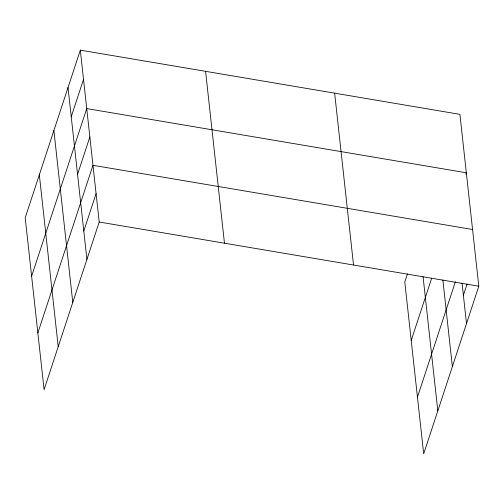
<?xml version="1.0" encoding="UTF-8"?>
<svg xmlns="http://www.w3.org/2000/svg" width="504" height="504" viewBox="0 0 504 504"><rect width="100%" height="100%" fill="white"/><g stroke="black" fill="none" stroke-linecap="round" stroke-linejoin="round"><path stroke-width="0.76" d="M80.319 50.142L25.2 217.785L44.087 389.649L99.206 222.012L80.319 50.142L459.913 114.351L478.8 286.215L423.681 453.858L404.794 281.988L407.478 273.842M71.234 116.758L83.525 79.361M31.62 276.217L86.738 108.581L466.332 172.784L465.841 174.283M77.559 174.334L89.857 136.937M37.857 332.93L92.969 165.293L472.569 229.503M83.79 231.046L96.088 193.649M411.22 340.427L431.657 278.258M417.451 397.139L455.402 281.717M463.39 295.256L467.076 284.036M99.206 222.012L478.8 286.215M462.042 282.996L466.502 323.612M442.859 279.991L452.371 366.597M423.07 276.683L437.812 410.88M334.643 93.164L353.531 265.028M205.582 71.335L224.469 243.199M68.021 87.538L86.908 259.409M53.89 130.517L72.778 302.387M39.331 174.8L58.218 346.67"/></g></svg>
